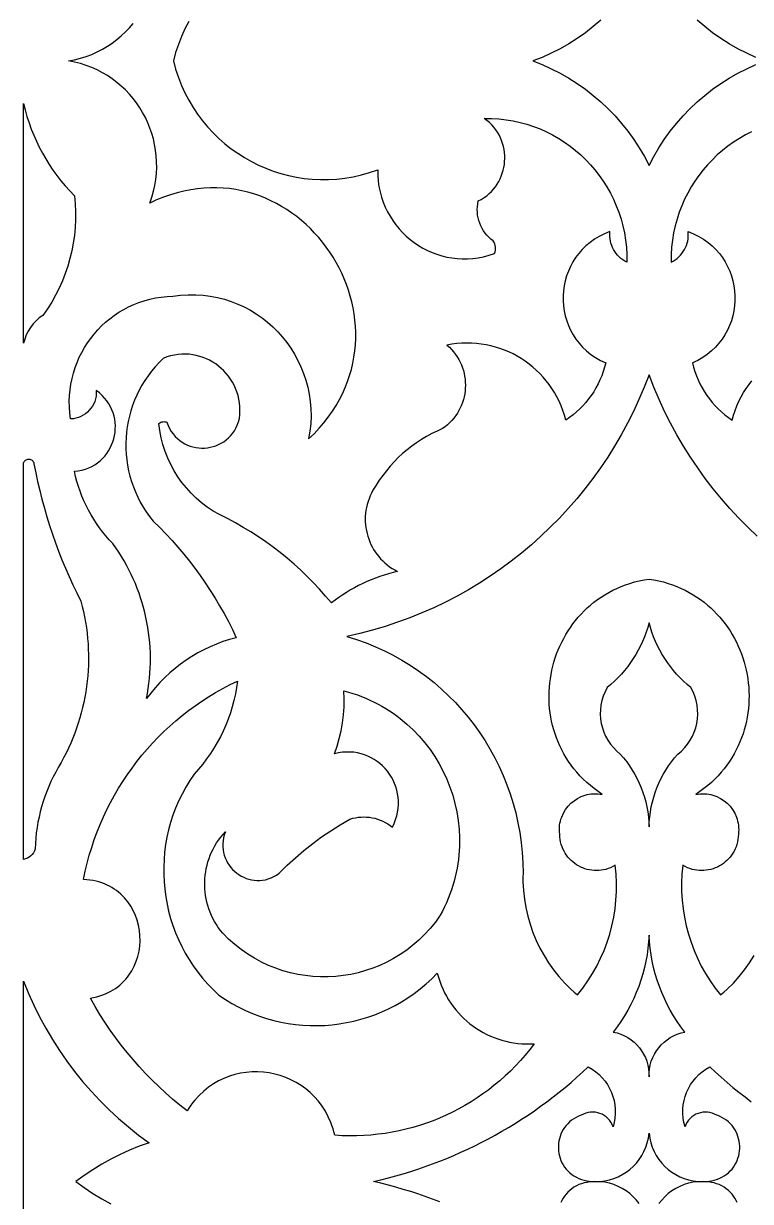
# Model space of a CAD drawing. Extents: x -350 to 350, y -250 to 250.
# Drawn here: x 210 to 256.5, y -1.3 to 74 of the extents above; entities that cross this region are included whole.
import ezdxf

# ---------------------------------------------------------------- set-up
doc = ezdxf.new("R2010")
doc.units = 0
doc.layers.add('BITMAP_LAYER', color=18, linetype='CONTINUOUS')

msp = doc.modelspace()

# ---------------------------------------------------------------- linework, layer by layer
at = {"layer": 'BITMAP_LAYER'}
for points in [[(220.569, 74.159), (220.322, 73.688), (220.099, 73.201), (219.901, 72.697), (219.727, 72.178), (219.581, 71.643), (219.727, 71.108), (219.901, 70.588), (220.099, 70.084), (220.322, 69.597), (220.569, 69.126), (220.839, 68.673), (221.13, 68.238), (221.442, 67.821), (221.773, 67.424), (222.124, 67.045), (222.492, 66.687), (222.877, 66.349), (223.278, 66.032), (223.694, 65.737), (224.124, 65.464), (224.567, 65.213), (225.022, 64.985), (225.489, 64.781), (225.965, 64.601), (226.451, 64.446), (226.944, 64.316), (227.446, 64.211), (227.953, 64.132), (228.466, 64.081), (228.983, 64.056), (229.504, 64.059), (230.027, 64.09), (230.551, 64.15), (231.077, 64.239), (231.602, 64.358), (232.125, 64.508), (232.646, 64.688), (232.652, 64.322), (232.68, 63.965), (232.73, 63.615), (232.8, 63.274), (232.89, 62.941), (232.999, 62.618), (233.127, 62.305), (233.273, 62.003), (233.435, 61.712), (233.614, 61.432), (233.808, 61.165), (234.017, 60.911), (234.24, 60.669), (234.476, 60.442), (234.724, 60.229), (234.984, 60.031), (235.255, 59.848), (235.536, 59.682), (235.826, 59.532), (236.125, 59.399), (236.432, 59.283), (236.746, 59.186), (237.066, 59.108), (237.392, 59.049), (237.723, 59.009), (238.058, 58.99), (238.396, 58.992), (238.737, 59.015), (239.08, 59.061), (239.424, 59.128), (239.768, 59.219), (240.111, 59.334), (240.152, 59.433), (240.177, 59.536), (240.189, 59.64), (240.185, 59.745), (240.168, 59.848), (240.137, 59.948), (240.091, 60.043), (240.032, 60.133), (239.887, 60.246), (239.752, 60.369), (239.627, 60.5), (239.513, 60.64), (239.41, 60.787), (239.319, 60.941), (239.239, 61.1), (239.171, 61.265), (239.115, 61.434), (239.071, 61.608), (239.04, 61.784), (239.021, 61.963), (239.016, 62.144), (239.024, 62.326), (239.046, 62.508), (239.082, 62.69), (239.271, 62.793), (239.45, 62.906), (239.617, 63.029), (239.773, 63.161), (239.919, 63.302), (240.052, 63.45), (240.175, 63.605), (240.287, 63.767), (240.387, 63.935), (240.475, 64.108), (240.553, 64.286), (240.618, 64.468), (240.673, 64.653), (240.715, 64.841), (240.747, 65.031), (240.766, 65.223), (240.774, 65.415), (240.77, 65.608), (240.754, 65.8), (240.727, 65.991), (240.687, 66.18), (240.636, 66.368), (240.572, 66.552), (240.497, 66.732), (240.41, 66.909), (240.31, 67.08), (240.199, 67.246), (240.075, 67.406), (239.939, 67.559), (239.79, 67.705), (239.63, 67.843), (239.457, 67.972), (239.929, 67.968), (240.396, 67.94), (240.855, 67.887), (241.308, 67.812), (241.752, 67.715), (242.189, 67.595), (242.616, 67.454), (243.033, 67.293), (243.44, 67.111), (243.836, 66.91), (244.221, 66.69), (244.594, 66.452), (244.954, 66.196), (245.301, 65.923), (245.634, 65.633), (245.952, 65.328), (246.255, 65.008), (246.543, 64.672), (246.815, 64.323), (247.069, 63.961), (247.306, 63.585), (247.525, 63.198), (247.725, 62.798), (247.906, 62.388), (248.068, 61.967), (248.208, 61.537), (248.328, 61.097), (248.426, 60.649), (248.502, 60.192), (248.554, 59.729), (248.584, 59.258), (248.589, 58.781), (248.454, 58.852), (248.326, 58.931), (248.206, 59.02), (248.095, 59.117), (247.991, 59.222), (247.896, 59.335), (247.811, 59.454), (247.734, 59.579), (247.668, 59.71), (247.611, 59.845), (247.565, 59.985), (247.529, 60.129), (247.504, 60.276), (247.491, 60.425), (247.489, 60.576), (247.5, 60.729), (247.149, 60.591), (246.82, 60.43), (246.513, 60.247), (246.227, 60.046), (245.964, 59.826), (245.722, 59.59), (245.501, 59.338), (245.303, 59.073), (245.126, 58.795), (244.972, 58.506), (244.84, 58.208), (244.729, 57.903), (244.641, 57.59), (244.575, 57.272), (244.531, 56.951), (244.509, 56.628), (244.51, 56.304), (244.533, 55.98), (244.578, 55.659), (244.646, 55.341), (244.736, 55.029), (244.849, 54.723), (244.984, 54.425), (245.143, 54.136), (245.323, 53.858), (245.527, 53.592), (245.753, 53.34), (246.002, 53.104), (246.274, 52.884), (246.569, 52.682), (246.886, 52.499), (247.227, 52.338), (247.155, 52.058), (247.071, 51.783), (246.973, 51.514), (246.863, 51.25), (246.741, 50.993), (246.608, 50.742), (246.462, 50.498), (246.306, 50.261), (246.138, 50.033), (245.96, 49.812), (245.772, 49.6), (245.573, 49.397), (245.364, 49.203), (245.146, 49.019), (244.919, 48.846), (244.682, 48.683), (244.594, 48.996), (244.492, 49.302), (244.376, 49.6), (244.247, 49.889), (244.105, 50.17), (243.95, 50.442), (243.784, 50.705), (243.607, 50.958), (243.418, 51.201), (243.219, 51.435), (243.01, 51.658), (242.792, 51.871), (242.564, 52.073), (242.327, 52.263), (242.082, 52.443), (241.829, 52.61), (241.569, 52.766), (241.302, 52.909), (241.028, 53.04), (240.748, 53.158), (240.463, 53.263), (240.172, 53.354), (239.877, 53.432), (239.577, 53.496), (239.274, 53.546), (238.967, 53.581), (238.657, 53.601), (238.344, 53.607), (238.03, 53.597), (237.714, 53.571), (237.397, 53.529), (237.079, 53.472), (237.231, 53.334), (237.373, 53.189), (237.504, 53.038), (237.624, 52.881), (237.734, 52.72), (237.833, 52.553), (237.922, 52.382), (238.001, 52.207), (238.068, 52.029), (238.126, 51.848), (238.173, 51.665), (238.209, 51.48), (238.235, 51.294), (238.251, 51.107), (238.256, 50.919), (238.251, 50.731), (238.236, 50.544), (238.211, 50.358), (238.175, 50.174), (238.13, 49.991), (238.074, 49.811), (238.007, 49.634), (237.931, 49.46), (237.845, 49.291), (237.748, 49.126), (237.642, 48.965), (237.525, 48.81), (237.399, 48.661), (237.262, 48.519), (237.116, 48.383), (236.96, 48.254), (236.793, 48.134), (236.446, 47.981), (236.105, 47.814), (235.773, 47.633), (235.449, 47.439), (235.134, 47.232), (234.827, 47.013), (234.531, 46.781), (234.244, 46.537), (233.967, 46.281), (233.701, 46.015), (233.445, 45.737), (233.201, 45.448), (232.969, 45.149), (232.748, 44.84), (232.54, 44.521), (232.345, 44.193), (232.25, 44.017), (232.166, 43.838), (232.092, 43.657), (232.028, 43.474), (231.974, 43.29), (231.93, 43.104), (231.896, 42.918), (231.872, 42.73), (231.857, 42.543), (231.852, 42.356), (231.856, 42.169), (231.869, 41.983), (231.892, 41.799), (231.923, 41.616), (231.964, 41.435), (232.013, 41.256), (232.071, 41.08), (232.137, 40.908), (232.213, 40.738), (232.296, 40.572), (232.388, 40.411), (232.488, 40.254), (232.596, 40.101), (232.712, 39.954), (232.836, 39.813), (232.968, 39.677), (233.107, 39.548), (233.254, 39.425), (233.408, 39.309), (233.569, 39.201), (233.738, 39.1), (233.914, 39.008), (233.627, 38.938), (233.342, 38.86), (233.06, 38.774), (232.78, 38.68), (232.503, 38.579), (232.23, 38.471), (231.959, 38.355), (231.692, 38.232), (231.428, 38.101), (231.167, 37.964), (230.911, 37.819), (230.658, 37.667), (230.409, 37.508), (230.164, 37.342), (229.924, 37.169), (229.688, 36.989), (229.317, 37.431), (228.935, 37.862), (228.541, 38.282), (228.137, 38.691), (227.722, 39.088), (227.297, 39.473), (226.862, 39.847), (226.417, 40.208), (225.962, 40.557), (225.498, 40.893), (225.025, 41.217), (224.543, 41.528), (224.053, 41.825), (223.554, 42.11), (223.048, 42.38), (222.533, 42.637), (222.133, 42.868), (221.75, 43.121), (221.386, 43.397), (221.041, 43.693), (220.716, 44.008), (220.411, 44.342), (220.128, 44.694), (219.867, 45.062), (219.628, 45.446), (219.412, 45.844), (219.221, 46.255), (219.055, 46.678), (218.914, 47.113), (218.799, 47.557), (218.712, 48.01), (218.652, 48.471), (218.709, 48.509), (218.77, 48.54), (218.834, 48.562), (218.899, 48.577), (218.966, 48.583), (219.034, 48.581), (219.101, 48.57), (219.167, 48.551), (219.247, 48.339), (219.341, 48.143), (219.447, 47.96), (219.566, 47.793), (219.696, 47.64), (219.836, 47.501), (219.985, 47.377), (220.142, 47.267), (220.307, 47.171), (220.477, 47.089), (220.653, 47.022), (220.832, 46.969), (221.015, 46.929), (221.201, 46.904), (221.387, 46.893), (221.574, 46.896), (221.76, 46.912), (221.944, 46.943), (222.126, 46.987), (222.304, 47.045), (222.477, 47.116), (222.645, 47.201), (222.806, 47.3), (222.96, 47.412), (223.105, 47.538), (223.241, 47.677), (223.366, 47.83), (223.48, 47.995), (223.581, 48.174), (223.669, 48.367), (223.742, 48.572), (223.8, 48.79), (223.828, 49.046), (223.839, 49.298), (223.832, 49.546), (223.809, 49.788), (223.77, 50.025), (223.716, 50.256), (223.647, 50.481), (223.564, 50.698), (223.468, 50.909), (223.359, 51.111), (223.238, 51.305), (223.105, 51.491), (222.961, 51.667), (222.806, 51.833), (222.642, 51.99), (222.469, 52.135), (222.286, 52.27), (222.096, 52.392), (221.899, 52.503), (221.694, 52.601), (221.484, 52.686), (221.268, 52.758), (221.046, 52.815), (220.821, 52.859), (220.591, 52.887), (220.359, 52.9), (220.124, 52.896), (219.886, 52.877), (219.648, 52.841), (219.408, 52.787), (219.168, 52.716), (218.929, 52.626), (218.664, 52.363), (218.414, 52.09), (218.179, 51.807), (217.96, 51.516), (217.757, 51.216), (217.569, 50.909), (217.397, 50.595), (217.241, 50.274), (217.1, 49.947), (216.975, 49.616), (216.866, 49.279), (216.773, 48.939), (216.696, 48.595), (216.634, 48.248), (216.589, 47.9), (216.56, 47.549), (216.546, 47.198), (216.549, 46.846), (216.568, 46.494), (216.603, 46.144), (216.654, 45.794), (216.721, 45.447), (216.805, 45.102), (216.905, 44.761), (217.021, 44.423), (217.154, 44.09), (217.303, 43.762), (217.468, 43.439), (217.65, 43.123), (217.849, 42.814), (218.064, 42.512), (218.296, 42.218), (218.706, 41.814), (219.106, 41.402), (219.497, 40.98), (219.877, 40.549), (220.247, 40.111), (220.607, 39.663), (220.956, 39.208), (221.295, 38.744), (221.623, 38.273), (221.94, 37.794), (222.245, 37.307), (222.54, 36.813), (222.824, 36.313), (223.096, 35.805), (223.356, 35.291), (223.605, 34.77), (223.175, 34.652), (222.753, 34.516), (222.338, 34.361), (221.931, 34.189), (221.533, 34), (221.144, 33.793), (220.764, 33.57), (220.394, 33.331), (220.035, 33.076), (219.687, 32.805), (219.351, 32.519), (219.027, 32.219), (218.716, 31.904), (218.417, 31.574), (218.133, 31.231), (217.862, 30.874), (217.924, 31.2), (217.977, 31.525), (218.022, 31.851), (218.057, 32.178), (218.085, 32.505), (218.103, 32.831), (218.113, 33.158), (218.115, 33.484), (218.109, 33.81), (218.093, 34.135), (218.07, 34.459), (218.038, 34.782), (217.998, 35.104), (217.95, 35.425), (217.893, 35.744), (217.828, 36.062), (217.756, 36.378), (217.675, 36.692), (217.586, 37.004), (217.488, 37.313), (217.383, 37.62), (217.27, 37.924), (217.149, 38.226), (217.02, 38.525), (216.884, 38.82), (216.739, 39.113), (216.587, 39.401), (216.426, 39.687), (216.259, 39.968), (216.083, 40.246), (215.9, 40.519), (215.709, 40.788), (215.481, 41.03), (215.262, 41.28), (215.053, 41.537), (214.854, 41.801), (214.664, 42.071), (214.484, 42.348), (214.314, 42.631), (214.154, 42.92), (214.004, 43.215), (213.865, 43.514), (213.737, 43.819), (213.619, 44.129), (213.512, 44.443), (213.416, 44.761), (213.332, 45.083), (213.258, 45.408), (213.502, 45.435), (213.734, 45.48), (213.957, 45.543), (214.168, 45.622), (214.369, 45.715), (214.558, 45.824), (214.735, 45.945), (214.901, 46.08), (215.054, 46.225), (215.195, 46.381), (215.324, 46.547), (215.44, 46.722), (215.542, 46.904), (215.631, 47.093), (215.707, 47.287), (215.768, 47.487), (215.816, 47.69), (215.849, 47.897), (215.867, 48.105), (215.87, 48.315), (215.859, 48.524), (215.831, 48.733), (215.789, 48.94), (215.73, 49.144), (215.655, 49.344), (215.563, 49.54), (215.455, 49.73), (215.329, 49.914), (215.187, 50.09), (215.027, 50.258), (214.849, 50.416), (214.653, 50.564), (214.653, 50.386), (214.635, 50.212), (214.601, 50.043), (214.55, 49.881), (214.485, 49.726), (214.405, 49.579), (214.311, 49.44), (214.206, 49.312), (214.088, 49.195), (213.96, 49.089), (213.821, 48.997), (213.673, 48.917), (213.517, 48.853), (213.354, 48.804), (213.184, 48.771), (213.008, 48.756), (212.96, 49.137), (212.933, 49.515), (212.927, 49.89), (212.941, 50.261), (212.975, 50.627), (213.029, 50.988), (213.101, 51.343), (213.191, 51.692), (213.299, 52.034), (213.425, 52.368), (213.567, 52.695), (213.726, 53.012), (213.9, 53.32), (214.09, 53.618), (214.294, 53.905), (214.513, 54.182), (214.746, 54.446), (214.992, 54.699), (215.25, 54.938), (215.522, 55.164), (215.805, 55.376), (216.099, 55.573), (216.404, 55.754), (216.72, 55.92), (217.045, 56.069), (217.38, 56.202), (217.723, 56.316), (218.075, 56.412), (218.435, 56.49), (218.802, 56.547), (219.176, 56.585), (219.557, 56.602), (220.047, 56.665), (220.531, 56.695), (221.01, 56.695), (221.481, 56.665), (221.944, 56.607), (222.398, 56.52), (222.842, 56.407), (223.276, 56.268), (223.698, 56.103), (224.107, 55.914), (224.504, 55.702), (224.886, 55.467), (225.253, 55.211), (225.605, 54.935), (225.94, 54.638), (226.257, 54.323), (226.555, 53.99), (226.835, 53.64), (227.094, 53.274), (227.332, 52.893), (227.548, 52.498), (227.741, 52.089), (227.911, 51.668), (228.056, 51.236), (228.176, 50.793), (228.269, 50.34), (228.335, 49.879), (228.374, 49.409), (228.383, 48.933), (228.363, 48.451), (228.312, 47.964), (228.23, 47.473), (228.579, 47.813), (228.905, 48.161), (229.208, 48.516), (229.489, 48.876), (229.747, 49.243), (229.984, 49.614), (230.199, 49.991), (230.392, 50.371), (230.565, 50.756), (230.718, 51.143), (230.85, 51.533), (230.963, 51.925), (231.056, 52.319), (231.129, 52.714), (231.185, 53.109), (231.221, 53.504), (231.24, 53.9), (231.241, 54.294), (231.224, 54.686), (231.191, 55.077), (231.141, 55.465), (231.074, 55.85), (230.991, 56.232), (230.893, 56.61), (230.779, 56.983), (230.651, 57.351), (230.507, 57.714), (230.35, 58.07), (230.178, 58.42), (229.993, 58.763), (229.795, 59.099), (229.584, 59.426), (229.36, 59.744), (229.124, 60.054), (228.876, 60.354), (228.616, 60.643), (228.346, 60.922), (228.064, 61.19), (227.772, 61.446), (227.47, 61.69), (227.158, 61.921), (226.837, 62.139), (226.506, 62.343), (226.167, 62.533), (225.819, 62.709), (225.463, 62.869), (225.1, 63.013), (224.729, 63.141), (224.351, 63.252), (223.966, 63.346), (223.575, 63.422), (223.178, 63.479), (222.775, 63.518), (222.367, 63.537), (221.954, 63.537), (221.536, 63.516), (221.114, 63.474), (220.688, 63.411), (220.259, 63.326), (219.826, 63.218), (219.39, 63.088), (218.952, 62.934), (218.511, 62.756), (218.069, 62.554), (218.2, 62.93), (218.307, 63.308), (218.392, 63.687), (218.454, 64.066), (218.495, 64.444), (218.514, 64.821), (218.512, 65.196), (218.489, 65.567), (218.446, 65.935), (218.384, 66.299), (218.302, 66.657), (218.201, 67.01), (218.082, 67.355), (217.944, 67.693), (217.789, 68.023), (217.617, 68.344), (217.428, 68.655), (217.223, 68.956), (217.002, 69.246), (216.766, 69.523), (216.514, 69.788), (216.248, 70.039), (215.967, 70.276), (215.673, 70.498), (215.366, 70.704), (215.046, 70.894), (214.713, 71.066), (214.368, 71.221), (214.012, 71.356), (213.645, 71.472), (213.267, 71.568), (212.878, 71.643), (213.267, 71.717), (213.645, 71.813), (214.012, 71.929), (214.368, 72.065), (214.713, 72.219), (215.046, 72.391), (215.366, 72.581), (215.673, 72.787), (215.967, 73.009), (216.248, 73.246), (216.514, 73.497), (216.766, 73.762), (217.002, 74.04)], [(246.921, 74.253), (246.437, 73.839), (245.934, 73.448), (245.413, 73.082), (244.874, 72.741), (244.319, 72.425), (243.747, 72.136), (243.161, 71.874), (242.561, 71.64), (243.161, 71.406), (243.747, 71.144), (244.319, 70.855), (244.874, 70.54), (245.413, 70.198), (245.934, 69.832), (246.437, 69.441), (246.921, 69.027), (247.384, 68.59), (247.827, 68.131), (248.248, 67.65), (248.647, 67.149), (249.022, 66.628), (249.374, 66.087), (249.7, 65.528), (250, 64.952), (250.3, 65.528), (250.626, 66.087), (250.978, 66.628), (251.353, 67.149), (251.752, 67.65), (252.173, 68.131), (252.616, 68.59), (253.079, 69.027), (253.563, 69.441), (254.066, 69.832), (254.587, 70.198), (255.126, 70.54), (255.681, 70.855), (256.253, 71.144), (256.839, 71.406)], [(256.839, 71.874), (256.253, 72.136), (255.681, 72.425), (255.126, 72.741), (254.587, 73.082), (254.066, 73.448), (253.563, 73.839), (253.079, 74.253)], [(256.56, 67.111), (256.164, 66.91), (255.779, 66.69), (255.406, 66.452), (255.046, 66.196), (254.699, 65.923), (254.366, 65.633), (254.048, 65.328), (253.745, 65.008), (253.457, 64.672), (253.185, 64.323), (252.931, 63.961), (252.694, 63.585), (252.475, 63.198), (252.275, 62.798), (252.094, 62.388), (251.932, 61.967), (251.792, 61.537), (251.672, 61.097), (251.574, 60.649), (251.498, 60.192), (251.446, 59.729), (251.416, 59.258), (251.411, 58.781), (251.546, 58.852), (251.674, 58.931), (251.794, 59.02), (251.905, 59.117), (252.009, 59.222), (252.104, 59.335), (252.189, 59.454), (252.266, 59.579), (252.332, 59.71), (252.389, 59.845), (252.435, 59.985), (252.471, 60.129), (252.496, 60.276), (252.509, 60.425), (252.511, 60.576), (252.5, 60.729), (252.851, 60.591), (253.18, 60.43), (253.487, 60.247), (253.773, 60.046), (254.036, 59.826), (254.278, 59.59), (254.499, 59.338), (254.697, 59.073), (254.874, 58.795), (255.028, 58.506), (255.16, 58.208), (255.271, 57.903), (255.359, 57.59), (255.425, 57.272), (255.469, 56.951), (255.491, 56.628), (255.49, 56.304), (255.467, 55.98), (255.422, 55.659), (255.354, 55.341), (255.264, 55.029), (255.151, 54.723), (255.016, 54.425), (254.857, 54.136), (254.677, 53.858), (254.473, 53.592), (254.247, 53.34), (253.998, 53.104), (253.726, 52.884), (253.431, 52.682), (253.114, 52.499), (252.773, 52.338), (252.845, 52.058), (252.929, 51.783), (253.027, 51.514), (253.137, 51.25), (253.259, 50.993), (253.392, 50.742), (253.538, 50.498), (253.694, 50.261), (253.862, 50.033), (254.04, 49.812), (254.228, 49.6), (254.427, 49.397), (254.636, 49.203), (254.854, 49.019), (255.081, 48.846), (255.318, 48.683), (255.406, 48.996), (255.508, 49.302), (255.624, 49.6), (255.753, 49.889), (255.895, 50.17), (256.05, 50.442), (256.216, 50.705), (256.393, 50.958), (256.582, 51.201)], [(256.911, 41.257), (256.313, 41.826), (255.733, 42.414), (255.17, 43.02), (254.626, 43.644), (254.101, 44.285), (253.596, 44.944), (253.11, 45.619), (252.645, 46.311), (252.201, 47.018), (251.778, 47.741), (251.377, 48.479), (250.998, 49.232), (250.642, 49.999), (250.309, 50.779), (250, 51.574), (249.691, 50.779), (249.358, 49.999), (249.002, 49.232), (248.623, 48.479), (248.222, 47.741), (247.799, 47.018), (247.355, 46.311), (246.89, 45.619), (246.404, 44.944), (245.899, 44.285), (245.374, 43.644), (244.83, 43.02), (244.267, 42.414), (243.687, 41.826), (243.089, 41.257), (242.473, 40.708), (241.841, 40.177), (241.193, 39.667), (240.529, 39.177), (239.85, 38.708), (239.156, 38.26), (238.448, 37.834), (237.725, 37.43), (236.99, 37.048), (236.241, 36.689), (235.48, 36.353), (234.707, 36.041), (233.922, 35.753), (233.126, 35.489), (232.32, 35.251), (231.503, 35.037), (230.677, 34.849), (231.297, 34.655), (231.904, 34.437), (232.498, 34.195), (233.079, 33.931), (233.645, 33.644), (234.197, 33.335), (234.734, 33.005), (235.256, 32.655), (235.762, 32.285), (236.251, 31.896), (236.723, 31.488), (237.179, 31.062), (237.616, 30.619), (238.035, 30.159), (238.436, 29.683), (238.817, 29.192), (239.179, 28.685), (239.521, 28.165), (239.842, 27.631), (240.143, 27.083), (240.421, 26.524), (240.678, 25.953), (240.913, 25.37), (241.125, 24.777), (241.313, 24.174), (241.478, 23.562), (241.618, 22.942), (241.734, 22.313), (241.825, 21.677), (241.89, 21.034), (241.929, 20.384), (241.941, 19.73), (241.935, 19.448), (241.938, 19.168), (241.967, 18.61), (242.027, 18.058), (242.118, 17.512), (242.24, 16.974), (242.391, 16.445), (242.572, 15.926), (242.781, 15.419), (243.018, 14.925), (243.283, 14.444), (243.575, 13.979), (243.894, 13.531), (244.238, 13.1), (244.608, 12.688), (244.803, 12.489), (245.003, 12.296), (245.209, 12.108), (245.422, 11.926), (245.768, 12.366), (246.089, 12.822), (246.385, 13.292), (246.656, 13.775), (246.902, 14.271), (247.122, 14.777), (247.316, 15.293), (247.484, 15.818), (247.625, 16.352), (247.739, 16.892), (247.825, 17.438), (247.884, 17.988), (247.916, 18.542), (247.919, 19.1), (247.893, 19.658), (247.839, 20.217), (247.693, 20.136), (247.545, 20.066), (247.395, 20.007), (247.244, 19.96), (247.092, 19.924), (246.94, 19.898), (246.788, 19.883), (246.637, 19.878), (246.486, 19.883), (246.337, 19.898), (246.19, 19.922), (246.045, 19.955), (245.903, 19.998), (245.763, 20.049), (245.628, 20.109), (245.496, 20.178), (245.369, 20.254), (245.247, 20.338), (245.13, 20.43), (245.019, 20.529), (244.913, 20.635), (244.815, 20.748), (244.723, 20.867), (244.639, 20.993), (244.563, 21.126), (244.495, 21.264), (244.436, 21.407), (244.386, 21.556), (244.346, 21.711), (244.315, 21.87), (244.295, 22.034), (244.286, 22.202), (244.273, 22.348), (244.268, 22.492), (244.272, 22.634), (244.284, 22.774), (244.305, 22.911), (244.334, 23.045), (244.37, 23.177), (244.414, 23.305), (244.523, 23.55), (244.658, 23.779), (244.818, 23.99), (245, 24.181), (245.202, 24.349), (245.423, 24.494), (245.659, 24.613), (245.91, 24.704), (246.039, 24.738), (246.172, 24.765), (246.307, 24.784), (246.444, 24.794), (246.583, 24.796), (246.724, 24.789), (246.866, 24.774), (247.009, 24.749), (246.744, 24.931), (246.49, 25.12), (246.247, 25.315), (246.015, 25.518), (245.795, 25.727), (245.585, 25.942), (245.386, 26.163), (245.199, 26.389), (245.022, 26.621), (244.856, 26.857), (244.7, 27.098), (244.555, 27.343), (244.421, 27.593), (244.297, 27.846), (244.184, 28.102), (244.081, 28.361), (243.988, 28.624), (243.906, 28.888), (243.834, 29.155), (243.771, 29.424), (243.719, 29.694), (243.677, 29.965), (243.644, 30.238), (243.622, 30.511), (243.609, 30.785), (243.606, 31.058), (243.612, 31.332), (243.628, 31.604), (243.654, 31.876), (243.689, 32.147), (243.733, 32.417), (243.787, 32.684), (243.85, 32.95), (243.921, 33.213), (244.002, 33.474), (244.092, 33.731), (244.191, 33.986), (244.299, 34.236), (244.416, 34.483), (244.541, 34.726), (244.675, 34.964), (244.818, 35.198), (244.969, 35.427), (245.129, 35.65), (245.297, 35.867), (245.474, 36.079), (245.658, 36.284), (245.851, 36.483), (246.052, 36.674), (246.262, 36.859), (246.479, 37.036), (246.704, 37.206), (246.937, 37.367), (247.178, 37.52), (247.426, 37.664), (247.682, 37.799), (247.946, 37.925), (248.217, 38.042), (248.496, 38.148), (248.782, 38.245), (249.076, 38.331), (249.377, 38.406), (249.685, 38.47), (250, 38.522), (250.315, 38.47), (250.623, 38.406), (250.924, 38.331), (251.218, 38.245), (251.504, 38.148), (251.783, 38.042), (252.054, 37.925), (252.318, 37.799), (252.574, 37.664), (252.822, 37.52), (253.063, 37.367), (253.296, 37.206), (253.521, 37.036), (253.738, 36.859), (253.948, 36.674), (254.149, 36.483), (254.342, 36.284), (254.526, 36.079), (254.703, 35.867), (254.871, 35.65), (255.031, 35.427), (255.182, 35.198), (255.325, 34.964), (255.459, 34.726), (255.584, 34.483), (255.701, 34.236), (255.809, 33.986), (255.908, 33.731), (255.998, 33.474), (256.079, 33.213), (256.15, 32.95), (256.213, 32.684), (256.267, 32.417), (256.311, 32.147), (256.346, 31.876), (256.372, 31.604), (256.388, 31.332), (256.394, 31.058), (256.391, 30.785), (256.378, 30.511), (256.356, 30.238), (256.323, 29.965), (256.281, 29.694), (256.229, 29.424), (256.166, 29.155), (256.094, 28.888), (256.012, 28.624), (255.919, 28.361), (255.816, 28.102), (255.703, 27.846), (255.579, 27.593), (255.445, 27.343), (255.3, 27.098), (255.144, 26.857), (254.978, 26.621), (254.801, 26.389), (254.614, 26.163), (254.415, 25.942), (254.205, 25.727), (253.985, 25.518), (253.753, 25.315), (253.51, 25.12), (253.256, 24.931), (252.991, 24.749), (253.134, 24.774), (253.276, 24.789), (253.417, 24.796), (253.556, 24.794), (253.693, 24.784), (253.828, 24.765), (253.961, 24.738), (254.09, 24.704), (254.341, 24.613), (254.577, 24.494), (254.798, 24.349), (255, 24.181), (255.182, 23.99), (255.342, 23.779), (255.477, 23.55), (255.586, 23.305), (255.63, 23.177), (255.666, 23.045), (255.695, 22.911), (255.716, 22.774), (255.728, 22.634), (255.732, 22.492), (255.727, 22.348), (255.714, 22.202), (255.705, 22.034), (255.685, 21.87), (255.654, 21.711), (255.614, 21.556), (255.564, 21.407), (255.505, 21.264), (255.437, 21.126), (255.361, 20.993), (255.277, 20.867), (255.185, 20.748), (255.087, 20.635), (254.981, 20.529), (254.87, 20.43), (254.753, 20.338), (254.631, 20.254), (254.504, 20.178), (254.372, 20.109), (254.237, 20.049), (254.097, 19.998), (253.955, 19.955), (253.81, 19.922), (253.663, 19.898), (253.514, 19.883), (253.363, 19.878), (253.212, 19.883), (253.06, 19.898), (252.908, 19.924), (252.756, 19.96), (252.605, 20.007), (252.455, 20.066), (252.307, 20.136), (252.161, 20.217), (252.107, 19.658), (252.081, 19.1), (252.084, 18.542), (252.116, 17.988), (252.175, 17.438), (252.261, 16.892), (252.375, 16.352), (252.516, 15.818), (252.684, 15.293), (252.878, 14.777), (253.098, 14.271), (253.344, 13.775), (253.615, 13.292), (253.911, 12.822), (254.232, 12.366), (254.578, 11.926), (254.791, 12.108), (254.997, 12.296), (255.392, 12.688), (255.762, 13.1), (256.106, 13.531), (256.425, 13.979), (256.717, 14.444)], [(210.001, -12.807), (210.001, -0.001), (210.001, 12.805), (210.316, 12.03), (210.658, 11.27), (211.027, 10.525), (211.422, 9.795), (211.843, 9.081), (212.29, 8.384), (212.76, 7.704), (213.256, 7.043), (213.774, 6.4), (214.316, 5.776), (214.881, 5.173), (215.468, 4.59), (216.076, 4.029), (216.706, 3.49), (217.356, 2.974), (218.026, 2.481), (217.4, 2.253), (216.784, 2.001), (216.179, 1.725), (215.584, 1.425), (215.002, 1.103), (214.433, 0.757), (213.877, 0.389), (213.335, -0.001), (213.877, -0.391), (214.433, -0.76), (215.002, -1.105), (215.584, -1.428)], [(236.612, -1.299), (236.153, -1.124), (235.69, -0.956), (235.225, -0.796), (234.757, -0.644), (234.286, -0.5), (233.813, -0.363), (233.336, -0.234), (232.857, -0.114), (232.376, -0.001), (232.857, 0.111), (233.336, 0.232), (233.813, 0.361), (234.286, 0.497), (234.757, 0.642), (235.225, 0.794), (235.69, 0.954), (236.153, 1.121), (236.612, 1.297), (237.068, 1.48), (237.521, 1.67), (237.97, 1.868), (238.416, 2.074), (238.859, 2.287), (239.297, 2.507), (239.732, 2.735), (240.164, 2.97), (240.591, 3.212), (241.015, 3.461), (241.434, 3.718), (241.849, 3.982), (242.26, 4.252), (242.667, 4.53), (243.069, 4.815), (243.466, 5.106), (243.859, 5.405), (244.248, 5.71), (244.631, 6.022), (245.01, 6.341), (245.383, 6.666), (245.752, 6.998), (246.115, 7.337), (246.365, 7.189), (246.597, 7.023), (246.811, 6.839), (247.007, 6.638), (247.184, 6.423), (247.341, 6.194), (247.478, 5.953), (247.595, 5.702), (247.689, 5.442), (247.762, 5.174), (247.811, 4.9), (247.838, 4.622), (247.841, 4.34), (247.819, 4.057), (247.772, 3.773), (247.699, 3.491), (247.638, 3.644), (247.562, 3.786), (247.472, 3.915), (247.369, 4.031), (247.256, 4.134), (247.133, 4.223), (247.001, 4.298), (246.863, 4.357), (246.719, 4.402), (246.57, 4.431), (246.419, 4.443), (246.267, 4.438), (246.114, 4.416), (245.963, 4.376), (245.814, 4.317), (245.669, 4.24), (245.498, 4.175), (245.338, 4.099), (245.188, 4.013), (245.048, 3.917), (244.919, 3.812), (244.8, 3.699), (244.693, 3.578), (244.595, 3.45), (244.509, 3.317), (244.433, 3.177), (244.368, 3.034), (244.313, 2.886), (244.27, 2.735), (244.237, 2.581), (244.215, 2.426), (244.204, 2.269), (244.203, 2.112), (244.214, 1.956), (244.235, 1.8), (244.268, 1.646), (244.311, 1.495), (244.366, 1.346), (244.431, 1.202), (244.508, 1.062), (244.595, 0.928), (244.694, 0.799), (244.804, 0.677), (244.925, 0.563), (245.057, 0.457), (245.2, 0.36), (245.355, 0.272), (245.521, 0.195), (245.681, 0.135), (245.845, 0.087), (246.012, 0.05), (246.182, 0.024), (246.354, 0.008), (246.526, 0), (246.869, 0.009), (247.174, 0.045), (247.47, 0.107), (247.755, 0.194), (248.03, 0.306), (248.292, 0.44), (248.541, 0.596), (248.774, 0.773), (248.991, 0.968), (249.191, 1.182), (249.372, 1.413), (249.534, 1.659), (249.674, 1.92), (249.792, 2.194), (249.887, 2.48), (249.956, 2.777), (250, 3.083), (250.044, 2.777), (250.113, 2.48), (250.208, 2.194), (250.326, 1.92), (250.466, 1.659), (250.628, 1.413), (250.809, 1.182), (251.009, 0.968), (251.226, 0.773), (251.459, 0.596), (251.708, 0.44), (251.97, 0.306), (252.245, 0.194), (252.53, 0.107), (252.826, 0.045), (253.131, 0.009), (253.474, 0), (253.646, 0.008), (253.818, 0.024), (253.988, 0.05), (254.155, 0.087), (254.319, 0.135), (254.479, 0.195), (254.645, 0.272), (254.8, 0.36), (254.943, 0.457), (255.075, 0.563), (255.196, 0.677), (255.306, 0.799), (255.405, 0.928), (255.492, 1.062), (255.569, 1.202), (255.634, 1.346), (255.689, 1.495), (255.732, 1.646), (255.765, 1.8), (255.786, 1.956), (255.797, 2.112), (255.796, 2.269), (255.785, 2.426), (255.763, 2.581), (255.73, 2.735), (255.687, 2.886), (255.632, 3.034), (255.567, 3.177), (255.491, 3.317), (255.405, 3.45), (255.307, 3.578), (255.2, 3.699), (255.081, 3.812), (254.952, 3.917), (254.812, 4.013), (254.662, 4.099), (254.502, 4.175), (254.331, 4.24), (254.186, 4.317), (254.037, 4.376), (253.886, 4.416), (253.733, 4.438), (253.581, 4.443), (253.43, 4.431), (253.281, 4.402), (253.137, 4.357), (252.999, 4.298), (252.867, 4.223), (252.744, 4.134), (252.631, 4.031), (252.528, 3.915), (252.438, 3.786), (252.362, 3.644), (252.301, 3.491), (252.228, 3.773), (252.181, 4.057), (252.159, 4.34), (252.162, 4.622), (252.189, 4.9), (252.238, 5.174), (252.311, 5.442), (252.405, 5.702), (252.522, 5.953), (252.659, 6.194), (252.816, 6.423), (252.993, 6.638), (253.189, 6.839), (253.403, 7.023), (253.635, 7.189), (253.885, 7.337), (254.248, 6.998), (254.617, 6.666), (254.99, 6.341), (255.369, 6.022), (255.752, 5.71), (256.141, 5.405), (256.534, 5.106)], [(249.372, -1.415), (249.191, -1.185), (248.991, -0.971), (248.774, -0.775), (248.541, -0.598), (248.292, -0.442), (248.03, -0.308), (247.755, -0.197), (247.47, -0.109), (247.174, -0.047), (246.869, -0.012), (246.526, -0.002), (246.354, -0.01), (246.182, -0.026), (246.012, -0.053), (245.845, -0.089), (245.681, -0.137), (245.521, -0.197), (245.355, -0.274), (245.2, -0.362), (245.057, -0.459), (244.925, -0.565), (244.804, -0.68), (244.694, -0.802), (244.595, -0.93), (244.508, -1.065), (244.431, -1.204), (244.366, -1.349)], [(255.634, -1.349), (255.569, -1.204), (255.492, -1.065), (255.405, -0.93), (255.306, -0.802), (255.196, -0.68), (255.075, -0.565), (254.943, -0.459), (254.8, -0.362), (254.645, -0.274), (254.479, -0.197), (254.319, -0.137), (254.155, -0.089), (253.988, -0.053), (253.818, -0.026), (253.646, -0.01), (253.474, -0.002), (253.131, -0.012), (252.826, -0.047), (252.53, -0.109), (252.245, -0.197), (251.97, -0.308), (251.708, -0.442), (251.459, -0.598), (251.226, -0.775), (251.009, -0.971), (250.809, -1.185), (250.628, -1.415)]]:
    msp.add_lwpolyline(points, dxfattribs=at)
for points in [[(210.001, 68.932), (210.103, 68.514), (210.219, 68.101), (210.35, 67.693), (210.494, 67.291), (210.652, 66.895), (210.824, 66.505), (211.009, 66.121), (211.208, 65.745), (211.419, 65.375), (211.644, 65.014), (211.881, 64.66), (212.13, 64.315), (212.392, 63.978), (212.665, 63.651), (212.951, 63.332), (213.248, 63.024), (213.296, 62.515), (213.319, 62.006), (213.319, 61.498), (213.295, 60.993), (213.248, 60.49), (213.177, 59.991), (213.083, 59.496), (212.966, 59.006), (212.827, 58.523), (212.666, 58.046), (212.482, 57.577), (212.276, 57.117), (212.048, 56.665), (211.799, 56.224), (211.528, 55.794), (211.237, 55.376), (211.007, 55.214), (210.797, 55.031), (210.607, 54.829), (210.439, 54.609), (210.293, 54.375), (210.171, 54.126), (210.073, 53.866), (210.001, 53.596)], [(210, 45.924), (210.017, 45.985), (210.045, 46.038), (210.081, 46.084), (210.124, 46.121), (210.172, 46.151), (210.225, 46.172), (210.281, 46.184), (210.338, 46.188), (210.394, 46.183), (210.449, 46.169), (210.501, 46.146), (210.549, 46.113), (210.59, 46.072), (210.624, 46.021), (210.649, 45.96), (210.664, 45.889), (210.778, 45.317), (210.901, 44.748), (211.034, 44.181), (211.177, 43.617), (211.331, 43.056), (211.494, 42.498), (211.667, 41.943), (211.85, 41.391), (212.043, 40.842), (212.245, 40.298), (212.457, 39.756), (212.679, 39.219), (212.91, 38.686), (213.151, 38.156), (213.402, 37.631), (213.662, 37.11), (213.75, 36.773), (213.83, 36.434), (213.9, 36.094), (213.962, 35.753), (214.016, 35.411), (214.06, 35.069), (214.096, 34.726), (214.123, 34.382), (214.141, 34.039), (214.151, 33.696), (214.152, 33.353), (214.145, 33.01), (214.129, 32.667), (214.104, 32.326), (214.071, 31.985), (214.029, 31.645), (213.979, 31.306), (213.921, 30.969), (213.854, 30.633), (213.778, 30.299), (213.694, 29.967), (213.602, 29.636), (213.501, 29.308), (213.392, 28.982), (213.275, 28.659), (213.15, 28.338), (213.016, 28.02), (212.874, 27.705), (212.724, 27.394), (212.565, 27.085), (212.399, 26.78), (212.224, 26.479), (212.055, 26.179), (211.897, 25.875), (211.748, 25.566), (211.609, 25.253), (211.48, 24.936), (211.361, 24.615), (211.253, 24.291), (211.154, 23.964), (211.066, 23.634), (210.988, 23.301), (210.92, 22.966), (210.863, 22.628), (210.817, 22.289), (210.781, 21.948), (210.756, 21.605), (210.741, 21.261), (210.698, 21.134), (210.637, 21.017), (210.56, 20.911), (210.47, 20.816), (210.367, 20.736), (210.254, 20.67), (210.132, 20.622), (210.002, 20.591)], [(250, 22.681), (250.015, 23.003), (250.043, 23.323), (250.086, 23.64), (250.143, 23.954), (250.213, 24.265), (250.297, 24.571), (250.394, 24.874), (250.504, 25.171), (250.627, 25.464), (250.763, 25.75), (250.911, 26.031), (251.072, 26.305), (251.245, 26.572), (251.43, 26.832), (251.628, 27.084), (251.836, 27.328), (252.069, 27.525), (252.28, 27.739), (252.468, 27.97), (252.633, 28.214), (252.774, 28.47), (252.891, 28.737), (252.984, 29.012), (253.053, 29.294), (253.096, 29.581), (253.115, 29.871), (253.107, 30.163), (253.074, 30.454), (253.015, 30.744), (252.929, 31.029), (252.815, 31.309), (252.675, 31.581), (252.434, 31.783), (252.201, 31.995), (251.978, 32.215), (251.765, 32.443), (251.56, 32.68), (251.366, 32.924), (251.181, 33.176), (251.007, 33.435), (250.843, 33.7), (250.689, 33.972), (250.546, 34.25), (250.414, 34.535), (250.294, 34.824), (250.184, 35.119), (250.086, 35.418), (250, 35.723), (249.914, 35.418), (249.816, 35.119), (249.706, 34.824), (249.586, 34.535), (249.454, 34.25), (249.311, 33.972), (249.157, 33.7), (248.993, 33.435), (248.819, 33.176), (248.634, 32.924), (248.44, 32.68), (248.235, 32.443), (248.022, 32.215), (247.799, 31.995), (247.566, 31.783), (247.325, 31.581), (247.185, 31.309), (247.071, 31.029), (246.985, 30.744), (246.926, 30.454), (246.893, 30.163), (246.885, 29.871), (246.904, 29.581), (246.947, 29.294), (247.016, 29.012), (247.109, 28.737), (247.226, 28.47), (247.367, 28.214), (247.532, 27.97), (247.72, 27.739), (247.931, 27.525), (248.164, 27.328), (248.372, 27.084), (248.57, 26.832), (248.755, 26.572), (248.928, 26.305), (249.089, 26.031), (249.237, 25.75), (249.373, 25.464), (249.496, 25.171), (249.606, 24.874), (249.703, 24.571), (249.787, 24.265), (249.857, 23.954), (249.914, 23.64), (249.957, 23.323), (249.985, 23.003)], [(242.663, 8.809), (242.378, 8.438), (242.081, 8.078), (241.775, 7.729), (241.459, 7.391), (241.134, 7.064), (240.8, 6.748), (240.456, 6.444), (240.105, 6.151), (239.745, 5.87), (239.377, 5.601), (239.002, 5.344), (238.619, 5.098), (238.229, 4.866), (237.833, 4.645), (237.43, 4.437), (237.021, 4.242), (236.607, 4.06), (236.186, 3.89), (235.761, 3.734), (235.331, 3.591), (234.896, 3.461), (234.457, 3.345), (234.015, 3.242), (233.568, 3.153), (233.118, 3.078), (232.665, 3.018), (232.21, 2.971), (231.751, 2.939), (231.291, 2.921), (230.829, 2.918), (230.366, 2.93), (229.901, 2.956), (229.849, 3.167), (229.79, 3.373), (229.725, 3.573), (229.652, 3.769), (229.488, 4.143), (229.3, 4.495), (229.089, 4.826), (228.856, 5.135), (228.604, 5.421), (228.333, 5.684), (228.046, 5.924), (227.744, 6.141), (227.429, 6.335), (227.101, 6.505), (226.763, 6.651), (226.417, 6.773), (226.063, 6.87), (225.703, 6.942), (225.34, 6.989), (224.974, 7.011), (224.607, 7.008), (224.24, 6.978), (223.876, 6.923), (223.516, 6.841), (223.161, 6.732), (222.813, 6.597), (222.473, 6.435), (222.143, 6.245), (221.825, 6.027), (221.52, 5.782), (221.23, 5.509), (220.957, 5.207), (220.826, 5.045), (220.701, 4.876), (220.58, 4.7), (220.464, 4.517), (219.994, 4.888), (219.535, 5.27), (219.086, 5.664), (218.647, 6.069), (218.219, 6.485), (217.802, 6.912), (217.396, 7.35), (217.002, 7.797), (216.619, 8.255), (216.248, 8.722), (215.888, 9.199), (215.541, 9.686), (215.206, 10.182), (214.883, 10.686), (214.573, 11.199), (214.276, 11.721), (214.483, 11.76), (214.683, 11.808), (214.876, 11.864), (215.061, 11.927), (215.24, 11.998), (215.412, 12.076), (215.576, 12.161), (215.733, 12.253), (215.884, 12.351), (216.027, 12.455), (216.164, 12.565), (216.293, 12.681), (216.416, 12.802), (216.531, 12.928), (216.64, 13.058), (216.742, 13.193), (216.924, 13.475), (217.08, 13.771), (217.208, 14.079), (217.309, 14.397), (217.383, 14.722), (217.43, 15.052), (217.45, 15.386), (217.444, 15.72), (217.411, 16.052), (217.352, 16.38), (217.266, 16.703), (217.155, 17.017), (217.018, 17.321), (216.854, 17.611), (216.665, 17.887), (216.451, 18.145), (216.334, 18.267), (216.211, 18.383), (216.081, 18.494), (215.946, 18.6), (215.804, 18.699), (215.655, 18.792), (215.501, 18.879), (215.34, 18.958), (215.173, 19.031), (215, 19.095), (214.82, 19.153), (214.634, 19.202), (214.443, 19.243), (214.245, 19.275), (214.041, 19.298), (213.831, 19.313), (213.94, 19.833), (214.064, 20.347), (214.203, 20.857), (214.356, 21.36), (214.523, 21.857), (214.705, 22.348), (214.9, 22.832), (215.11, 23.31), (215.332, 23.78), (215.568, 24.242), (215.817, 24.697), (216.078, 25.144), (216.352, 25.583), (216.639, 26.013), (216.938, 26.435), (217.249, 26.847), (217.571, 27.25), (217.905, 27.644), (218.251, 28.028), (218.607, 28.401), (218.975, 28.764), (219.353, 29.117), (219.742, 29.459), (220.141, 29.789), (220.551, 30.108), (220.97, 30.416), (221.399, 30.711), (221.837, 30.994), (222.285, 31.265), (222.742, 31.522), (223.207, 31.767), (223.682, 31.999), (223.623, 31.582), (223.548, 31.17), (223.456, 30.762), (223.349, 30.359), (223.227, 29.961), (223.089, 29.569), (222.936, 29.182), (222.768, 28.803), (222.585, 28.43), (222.388, 28.065), (222.176, 27.708), (221.95, 27.359), (221.71, 27.018), (221.457, 26.688), (221.19, 26.366), (220.91, 26.055), (220.629, 25.635), (220.37, 25.206), (220.133, 24.769), (219.918, 24.324), (219.725, 23.873), (219.554, 23.415), (219.405, 22.953), (219.277, 22.486), (219.171, 22.016), (219.087, 21.542), (219.024, 21.067), (218.982, 20.59), (218.961, 20.112), (218.962, 19.634), (218.984, 19.158), (219.026, 18.683), (219.09, 18.21), (219.174, 17.741), (219.279, 17.275), (219.405, 16.814), (219.551, 16.359), (219.718, 15.91), (219.905, 15.467), (220.113, 15.032), (220.341, 14.606), (220.588, 14.189), (220.856, 13.782), (221.144, 13.385), (221.452, 13), (221.779, 12.627), (222.127, 12.267), (222.494, 11.921), (222.907, 11.645), (223.329, 11.39), (223.758, 11.156), (224.195, 10.944), (224.638, 10.753), (225.086, 10.582), (225.54, 10.433), (225.997, 10.305), (226.459, 10.197), (226.923, 10.111), (227.389, 10.045), (227.857, 9.999), (228.326, 9.974), (228.794, 9.97), (229.263, 9.986), (229.729, 10.023), (230.194, 10.08), (230.656, 10.157), (231.115, 10.254), (231.57, 10.371), (232.02, 10.508), (232.464, 10.666), (232.902, 10.843), (233.334, 11.04), (233.757, 11.256), (234.173, 11.493), (234.579, 11.748), (234.976, 12.024), (235.363, 12.319), (235.739, 12.633), (236.102, 12.967), (236.454, 13.319), (236.527, 13.058), (236.612, 12.803), (236.707, 12.553), (236.811, 12.31), (236.926, 12.073), (237.051, 11.842), (237.184, 11.618), (237.327, 11.4), (237.478, 11.19), (237.637, 10.987), (237.805, 10.792), (237.98, 10.604), (238.163, 10.425), (238.353, 10.253), (238.55, 10.09), (238.753, 9.936), (238.963, 9.79), (239.179, 9.653), (239.4, 9.526), (239.627, 9.408), (239.859, 9.3), (240.096, 9.201), (240.337, 9.113), (240.583, 9.035), (240.832, 8.968), (241.085, 8.911), (241.341, 8.865), (241.601, 8.831), (241.863, 8.808), (242.128, 8.796), (242.395, 8.797)], [(222.91, 22.364), (222.84, 22.165), (222.789, 21.968), (222.756, 21.774), (222.741, 21.582), (222.741, 21.394), (222.758, 21.21), (222.79, 21.031), (222.836, 20.857), (222.895, 20.689), (222.968, 20.527), (223.053, 20.372), (223.149, 20.225), (223.256, 20.086), (223.372, 19.955), (223.498, 19.834), (223.633, 19.722), (223.775, 19.621), (223.925, 19.53), (224.08, 19.451), (224.242, 19.384), (224.408, 19.329), (224.578, 19.288), (224.752, 19.26), (224.929, 19.247), (225.107, 19.248), (225.287, 19.264), (225.467, 19.297), (225.647, 19.346), (225.826, 19.412), (226.003, 19.495), (226.178, 19.597), (226.35, 19.717), (226.861, 20.219), (227.388, 20.701), (227.931, 21.164), (228.49, 21.607), (229.064, 22.03), (229.653, 22.432), (230.256, 22.814), (230.873, 23.174), (231.048, 23.224), (231.226, 23.262), (231.404, 23.289), (231.582, 23.305), (231.761, 23.31), (231.939, 23.304), (232.116, 23.287), (232.292, 23.259), (232.466, 23.221), (232.637, 23.172), (232.805, 23.113), (232.97, 23.043), (233.131, 22.963), (233.287, 22.873), (233.439, 22.773), (233.585, 22.662), (233.7, 22.9), (233.794, 23.139), (233.869, 23.379), (233.923, 23.618), (233.959, 23.858), (233.976, 24.095), (233.976, 24.331), (233.958, 24.564), (233.923, 24.793), (233.873, 25.017), (233.807, 25.237), (233.726, 25.45), (233.631, 25.657), (233.522, 25.857), (233.4, 26.049), (233.265, 26.231), (233.119, 26.404), (232.961, 26.567), (232.792, 26.719), (232.613, 26.858), (232.425, 26.986), (232.228, 27.099), (232.022, 27.199), (231.808, 27.284), (231.587, 27.354), (231.36, 27.407), (231.126, 27.443), (230.887, 27.461), (230.643, 27.461), (230.395, 27.441), (230.143, 27.401), (229.888, 27.341), (230.054, 27.826), (230.194, 28.319), (230.309, 28.817), (230.398, 29.321), (230.461, 29.829), (230.498, 30.339), (230.508, 30.851), (230.492, 31.365), (230.782, 31.286), (231.066, 31.2), (231.346, 31.106), (231.621, 31.004), (231.89, 30.895), (232.155, 30.779), (232.415, 30.656), (232.67, 30.525), (232.92, 30.388), (233.164, 30.244), (233.403, 30.094), (233.636, 29.937), (233.864, 29.774), (234.087, 29.605), (234.515, 29.25), (234.92, 28.873), (235.302, 28.475), (235.66, 28.057), (235.993, 27.622), (236.301, 27.169), (236.583, 26.7), (236.839, 26.217), (237.068, 25.72), (237.27, 25.212), (237.444, 24.693), (237.59, 24.165), (237.706, 23.628), (237.793, 23.085), (237.85, 22.536), (237.877, 21.983), (237.872, 21.427), (237.835, 20.869), (237.805, 20.589), (237.767, 20.31), (237.72, 20.031), (237.665, 19.753), (237.602, 19.474), (237.53, 19.197), (237.45, 18.92), (237.362, 18.645), (237.265, 18.37), (237.159, 18.097), (237.044, 17.825), (236.921, 17.555), (236.788, 17.287), (236.647, 17.02), (236.334, 16.588), (236.002, 16.181), (235.651, 15.799), (235.283, 15.441), (234.9, 15.108), (234.502, 14.8), (234.09, 14.517), (233.666, 14.259), (233.23, 14.027), (232.785, 13.82), (232.33, 13.638), (231.867, 13.482), (231.398, 13.352), (230.923, 13.247), (230.444, 13.168), (229.962, 13.115), (229.477, 13.088), (228.992, 13.087), (228.506, 13.113), (228.022, 13.165), (227.541, 13.243), (227.063, 13.347), (226.59, 13.479), (226.123, 13.636), (225.663, 13.821), (225.211, 14.033), (224.768, 14.271), (224.336, 14.537), (223.916, 14.83), (223.508, 15.15), (223.115, 15.497), (222.736, 15.872), (222.591, 16.051), (222.456, 16.236), (222.33, 16.426), (222.215, 16.619), (222.109, 16.817), (222.013, 17.018), (221.926, 17.223), (221.85, 17.43), (221.783, 17.64), (221.725, 17.852), (221.678, 18.066), (221.64, 18.282), (221.612, 18.498), (221.594, 18.716), (221.585, 18.934), (221.586, 19.152), (221.597, 19.369), (221.617, 19.586), (221.647, 19.803), (221.687, 20.017), (221.736, 20.23), (221.795, 20.442), (221.863, 20.65), (221.941, 20.856), (222.029, 21.059), (222.126, 21.259), (222.233, 21.455), (222.349, 21.646), (222.475, 21.833), (222.61, 22.016), (222.755, 22.193)], [(250, 6.686), (250.003, 6.946), (250.028, 7.201), (250.076, 7.45), (250.146, 7.691), (250.235, 7.923), (250.344, 8.145), (250.472, 8.356), (250.617, 8.554), (250.779, 8.739), (250.957, 8.91), (251.149, 9.064), (251.355, 9.201), (251.574, 9.321), (251.805, 9.42), (252.046, 9.499), (252.298, 9.557), (252.043, 9.894), (251.801, 10.239), (251.574, 10.594), (251.362, 10.956), (251.164, 11.325), (250.981, 11.702), (250.813, 12.086), (250.66, 12.475), (250.523, 12.87), (250.4, 13.271), (250.294, 13.676), (250.203, 14.085), (250.128, 14.498), (250.069, 14.915), (250.026, 15.334), (250, 15.756), (249.974, 15.334), (249.931, 14.915), (249.872, 14.498), (249.797, 14.085), (249.706, 13.676), (249.6, 13.271), (249.477, 12.87), (249.34, 12.475), (249.187, 12.086), (249.019, 11.702), (248.836, 11.325), (248.638, 10.956), (248.426, 10.594), (248.199, 10.239), (247.957, 9.894), (247.702, 9.557), (247.954, 9.499), (248.195, 9.42), (248.426, 9.321), (248.645, 9.201), (248.851, 9.064), (249.043, 8.91), (249.221, 8.739), (249.383, 8.554), (249.528, 8.356), (249.656, 8.145), (249.765, 7.923), (249.854, 7.691), (249.924, 7.45), (249.972, 7.201), (249.997, 6.946)]]:
    msp.add_lwpolyline(points, close=True, dxfattribs=at)

doc.saveas('drawing.dxf')
